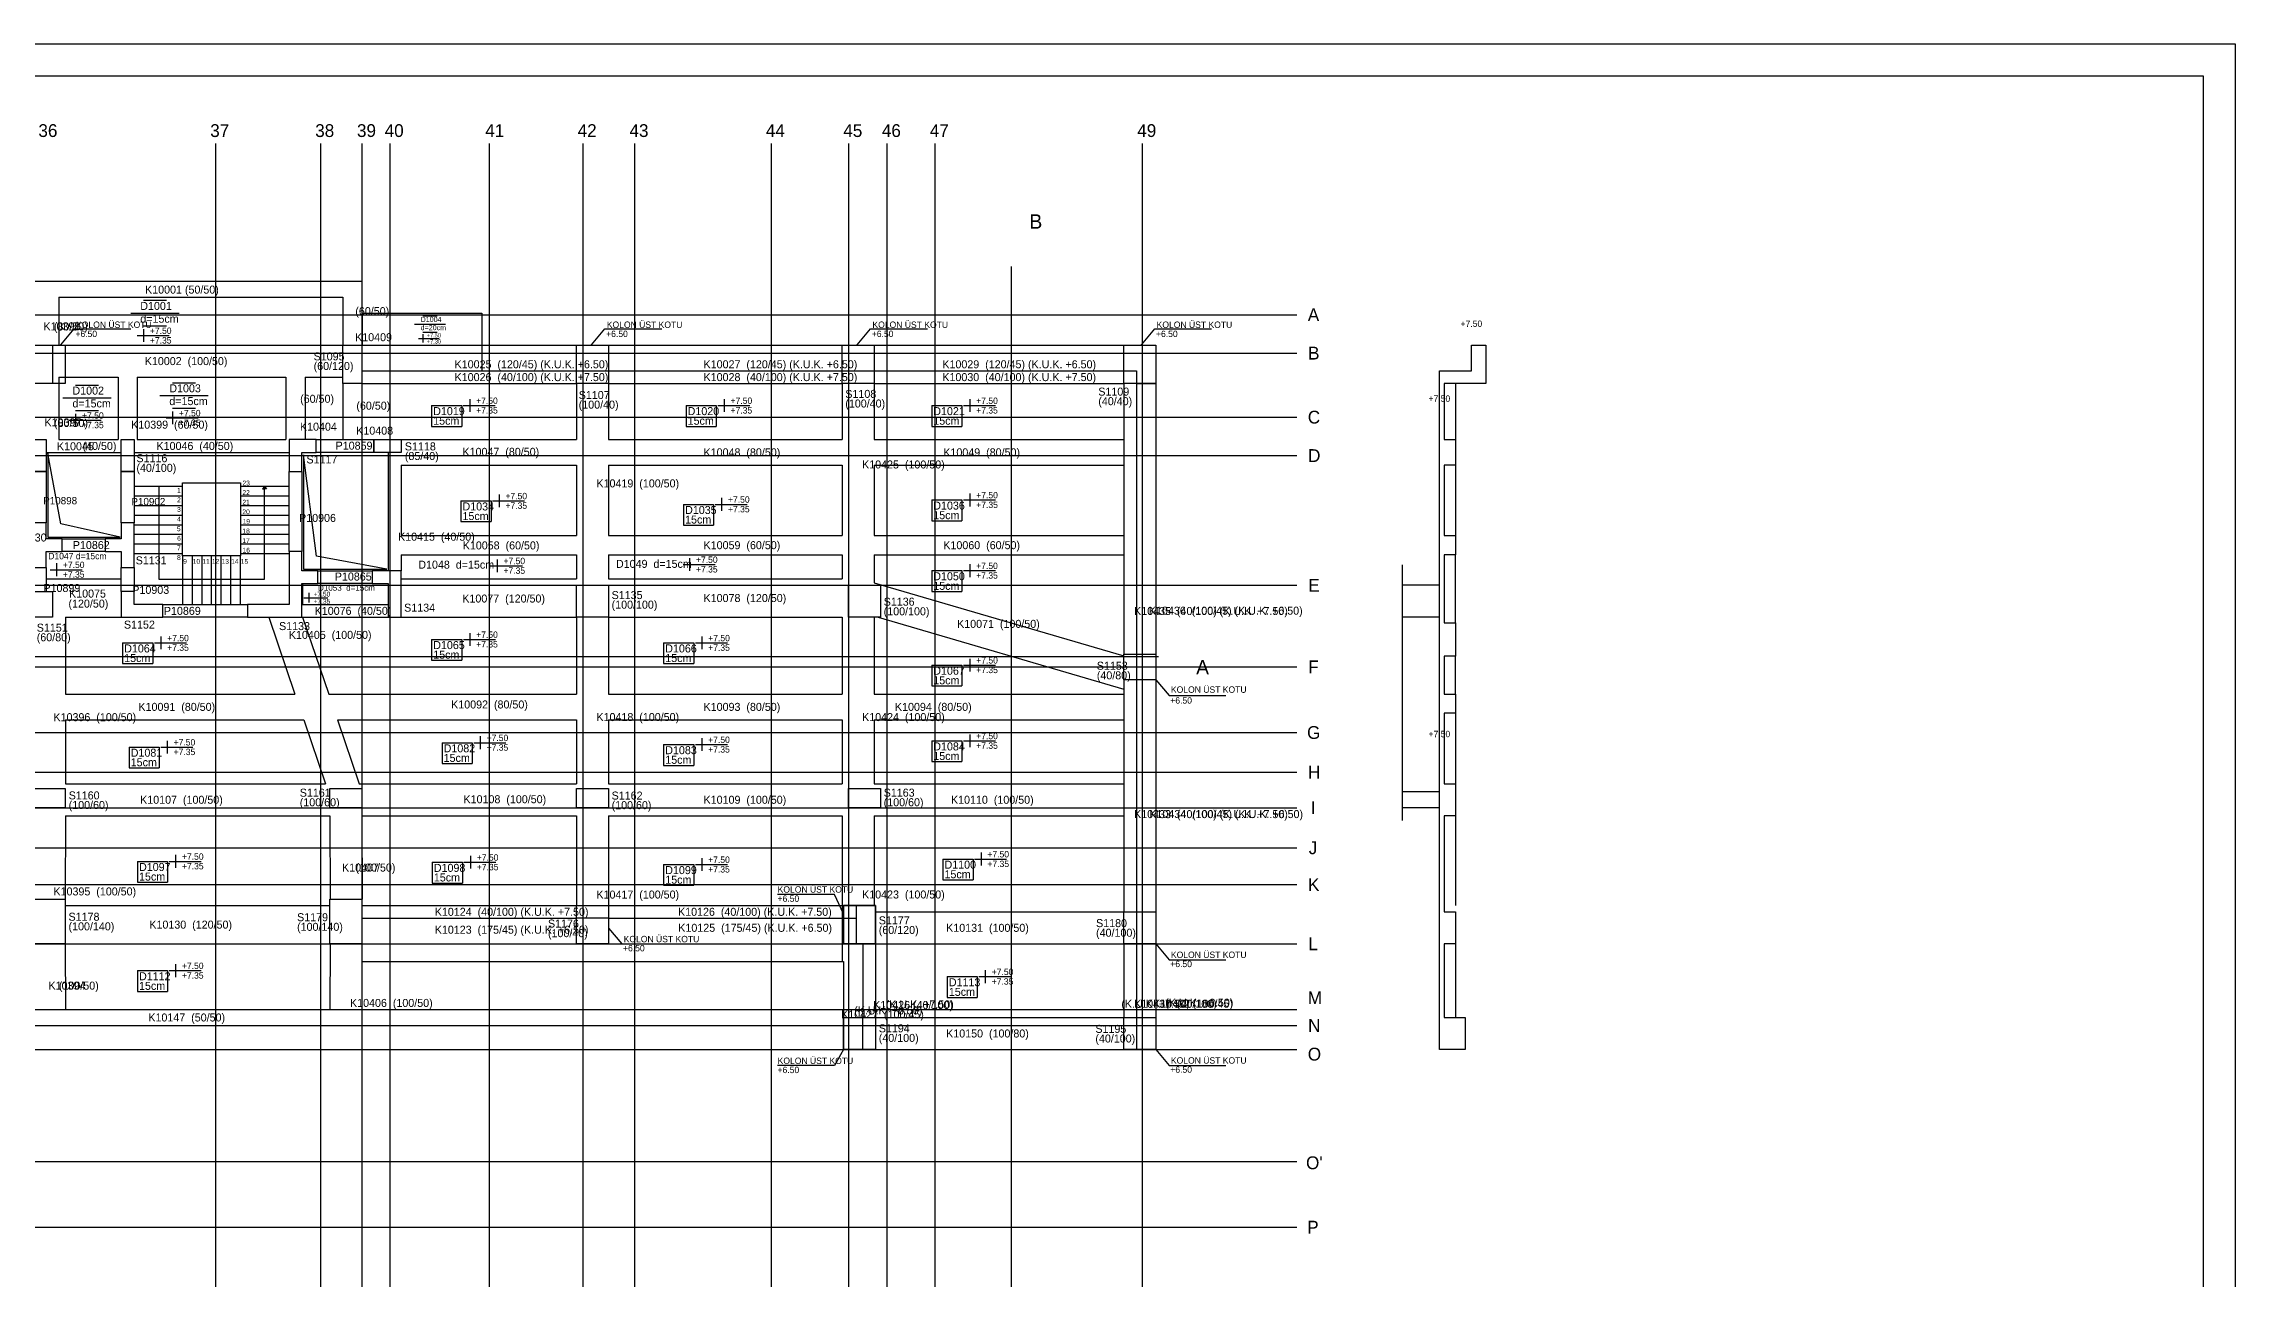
# Model space of a CAD drawing. Header units: millimetres. Extents: x -471670 to -452584, y -75378 to -66578.
# Drawn here: x -459431 to -452584, y -70433 to -66578 of the extents above; entities that cross this region are included whole.
import ezdxf

# ---------------------------------------------------------------- set-up
doc = ezdxf.new("R2010")
doc.units = ezdxf.units.MM
for name, color, linetype in [('KM Aks', 7, 'Continuous'), ('KM Döşeme Markası', 7, 'Continuous'), ('KM Döşeme Şaft', 7, 'Continuous'), ('KM Kesik', 7, 'Continuous'), ('KM Kesit', 7, 'Continuous'), ('KM Kesit görünüş', 7, 'Continuous'), ('KM Kesit Simge', 7, 'Continuous'), ('KM Kiriş', 7, 'Continuous'), ('KM Kiriş Markası', 7, 'Continuous'), ('KM Kolon', 7, 'Continuous'), ('KM Kolon Markası', 7, 'Continuous'), ('KM Kot kesit', 7, 'Continuous'), ('KM Perde', 7, 'Continuous'), ('KM Perde Markası', 7, 'Continuous'), ('LGP-SLAB2', 7, 'Continuous'), ('REBAR_DET2', 7, 'Continuous'), ('REBAR_DET3', 7, 'Continuous'), ('TABLO', 7, 'Continuous'), ('VM Aks Markası', 7, 'Continuous'), ('VM Kiriş', 7, 'Continuous'), ('VM Kolon İzi', 7, 'Continuous'), ('VM Merdiven', 7, 'Continuous'), ('VM Merdiven Yazı', 7, 'Continuous')]:
    doc.layers.add(name, color=color, linetype=linetype)

msp = doc.modelspace()

# ---------------------------------------------------------------- linework, layer by layer
at = {"layer": 'KM Aks'}
for p, q in [((-458894.6, -66888.6), (-458894.6, -74043.9)), ((-458566.6, -66888.6), (-458566.6, -74043.9)), ((-458436.6, -66888.6), (-458436.6, -74043.9)), ((-458349.6, -66888.6), (-458349.6, -74043.9)), ((-458039.6, -66888.6), (-458039.6, -74043.9)), ((-457746.6, -66888.6), (-457746.6, -74043.9)), ((-457584.6, -66888.6), (-457584.6, -74043.9)), ((-457158.1, -66888.6), (-457158.1, -74043.9)), ((-456916.6, -66888.6), (-456916.6, -74043.9)), ((-456796.6, -66888.6), (-456796.6, -74043.9)), ((-456646.2, -66888.6), (-456646.2, -74043.9)), ((-455998.6, -66888.6), (-455998.6, -74043.9)), ((-469386.6, -67423.6), (-455515.4, -67423.6)), ((-469386.6, -67543.6), (-455515.4, -67543.6)), ((-469386.6, -67743.6), (-455515.4, -67743.6)), ((-469386.6, -67863.6), (-455515.4, -67863.6)), ((-469386.6, -68268.6), (-455515.4, -68268.6)), ((-469386.6, -68523.6), (-455515.4, -68523.6)), ((-469386.6, -68728.6), (-455515.4, -68728.6)), ((-469386.6, -68852.6), (-455515.4, -68852.6)), ((-469386.6, -68963.6), (-455515.4, -68963.6)), ((-469386.6, -69088.6), (-455515.4, -69088.6)), ((-469386.6, -69203.6), (-455515.4, -69203.6)), ((-469386.6, -69388.6), (-455515.4, -69388.6)), ((-469386.6, -69593.6), (-455515.4, -69593.6)), ((-469386.6, -69643.6), (-455515.4, -69643.6)), ((-469386.6, -69718.6), (-455515.4, -69718.6)), ((-469386.6, -70068.6), (-455515.4, -70068.6)), ((-469386.6, -70273.6), (-455515.4, -70273.6))]:
    msp.add_line(p, q, dxfattribs=at)
at = {"layer": 'KM Döşeme Şaft'}
for points in [[(-459192.2, -68118.3), (-459378, -68077.1), (-459418.6, -67856.8), (-459418.6, -68118.3)], [(-458359.2, -68218.6), (-458579.1, -68177.4), (-458619.7, -67860.9), (-458619.7, -68218.6)]]:
    msp.add_lwpolyline(points, close=True, dxfattribs=at)
at = {"layer": 'KM Kesik'}
msp.add_line((-455185.2, -69003), (-455185.2, -68205), dxfattribs=at)
at = {"layer": 'KM Kesit'}
msp.add_lwpolyline([(-455055.1, -69618.6), (-454990.1, -69618.6), (-454990.1, -69718.6), (-455070.1, -69718.6), (-455070.1, -67598.5), (-454970.1, -67598.5), (-454970.1, -67518.5), (-454925.1, -67518.5), (-454925.1, -67598.5), (-454925.1, -67638.5), (-455055.1, -67638.5), (-455055.1, -67813.5), (-455020.1, -67813.5), (-455020.1, -67893.5), (-455055.1, -67893.5), (-455055.1, -68113.5), (-455020.1, -68113.5), (-455020.1, -68173.5), (-455055.1, -68173.5), (-455055.1, -68386.4), (-455020.1, -68386.4), (-455020.1, -68490.6), (-455055.1, -68490.6), (-455055.1, -68608.5), (-455020.1, -68608.5), (-455020.1, -68668.5), (-455055.1, -68668.5), (-455055.1, -68888.6), (-455020.1, -68888.6), (-455020.1, -68988.6), (-455055.1, -68988.6), (-455055.1, -69288.6), (-455020.1, -69288.6), (-455020.1, -69388.6), (-455055.1, -69388.6)], close=True, dxfattribs=at)
at = {"layer": 'KM Kesit görünüş'}
for p, q in [((-455020.1, -67638.5), (-455020.1, -67813.5)), ((-455020.1, -67893.5), (-455020.1, -68113.5)), ((-455020.1, -68386.4), (-455020.1, -68173.5)), ((-455070.1, -68268.5), (-455185.2, -68268.5)), ((-455070.1, -68368.6), (-455185.2, -68368.6)), ((-455020.1, -68608.5), (-455020.1, -68490.6)), ((-455020.1, -68668.5), (-455020.1, -68888.6)), ((-455070.1, -68913.6), (-455185.2, -68913.6)), ((-455070.1, -68963.6), (-455185.2, -68963.6)), ((-455020.1, -68988.6), (-455020.1, -69268.6)), ((-455020.1, -69388.6), (-455020.1, -69618.6))]:
    msp.add_line(p, q, dxfattribs=at)
at = {"layer": 'KM Kesit Simge'}
for p, q in [((-456407, -73229.9), (-456407, -67272.8)), ((-469035.7, -68491.3), (-455948, -68491.3))]:
    msp.add_line(p, q, dxfattribs=at)
at = {"layer": 'KM Kiriş'}
for p, q in [((-459463.6, -67318.5), (-458436.6, -67318.5)), ((-459383.6, -67368.5), (-458496.6, -67368.5)), ((-459383.6, -67368.5), (-459383.6, -67518.5)), ((-458496.6, -67368.5), (-458496.6, -67518.5)), ((-458436.6, -67318.5), (-458436.5, -67518.5)), ((-458436.6, -67418.5), (-458061.6, -67418.5)), ((-458061.6, -67418.5), (-458061.6, -67598.5)), ((-459383.6, -67518.5), (-458496.6, -67518.5)), ((-458436.5, -67518.5), (-458061.6, -67518.5)), ((-458061.6, -67518.5), (-457746.6, -67518.5)), ((-457746.6, -67518.5), (-456916.5, -67518.5)), ((-456916.5, -67518.5), (-456056.5, -67518.5)), ((-456056.5, -67598.5), (-456056.5, -67518.5)), ((-459383.6, -67618.5), (-459198.6, -67618.5)), ((-459383.6, -67618.5), (-459383.6, -67813.5)), ((-459198.6, -67618.5), (-459198.6, -67813.5)), ((-459138.6, -67618.5), (-458674.6, -67618.5)), ((-459138.6, -67618.5), (-459138.6, -67813.5)), ((-458674.6, -67618.5), (-458674.6, -67813.5)), ((-458614.6, -67618.5), (-458496.5, -67618.5)), ((-458614.6, -67618.5), (-458614.6, -67813.5)), ((-458496.5, -67638.5), (-458496.6, -67813.5)), ((-458436.6, -67638.5), (-458436.6, -67813.5)), ((-458436.5, -67598.5), (-457766.6, -67598.5)), ((-458436.5, -67638.5), (-457766.6, -67638.5)), ((-458436.5, -67638.5), (-457766.6, -67638.5)), ((-457766.6, -67638.6), (-457766.6, -67813.5)), ((-457666.6, -67598.5), (-456936.5, -67598.5)), ((-457666.6, -67638.5), (-456936.5, -67638.5)), ((-457666.6, -67638.5), (-456936.5, -67638.5)), ((-457666.6, -67638.6), (-457666.6, -67813.5)), ((-456936.5, -67638.6), (-456936.5, -67813.5)), ((-456836.5, -67598.5), (-456056.6, -67598.5)), ((-456836.5, -67638.5), (-456056.6, -67638.5)), ((-456836.5, -67638.5), (-456056.6, -67638.5)), ((-456836.5, -67638.6), (-456836.5, -67813.5)), ((-456056.6, -67638.6), (-456056.5, -67893.5)), ((-456056.6, -67638.6), (-456056.6, -68483.6)), ((-456016.5, -67638.5), (-455956.5, -67638.5)), ((-456016.5, -67638.6), (-456016.5, -67893.5)), ((-455956.5, -67638.5), (-455956.5, -68622.5)), ((-459423.6, -67853.5), (-459188.6, -67853.5)), ((-459383.6, -67813.5), (-459198.6, -67813.5)), ((-459148.6, -67853.5), (-458664.6, -67853.5)), ((-459138.6, -67813.5), (-458674.6, -67813.5)), ((-458354.6, -67853.5), (-458354.6, -68173.5)), ((-458314.6, -67813.5), (-457766.6, -67813.5)), ((-457666.6, -67813.5), (-456936.5, -67813.5)), ((-456836.5, -67813.5), (-456056.5, -67813.5)), ((-456056.5, -67813.5), (-456056.5, -68173.5)), ((-456016.5, -67813.5), (-456016.5, -68173.5)), ((-458314.6, -67893.5), (-457766.6, -67893.5)), ((-458314.6, -67893.5), (-458314.6, -68113.5)), ((-457766.6, -67893.5), (-457766.6, -68113.5)), ((-457666.6, -67893.5), (-456936.5, -67893.5)), ((-457666.6, -67893.5), (-457666.6, -68113.5)), ((-456936.5, -67893.5), (-456936.5, -68113.5)), ((-456836.5, -67893.5), (-456056.5, -67893.5)), ((-456836.5, -67893.5), (-456836.5, -68113.5)), ((-458354.6, -68113.5), (-458354.6, -68223.5)), ((-458314.6, -68113.5), (-457766.6, -68113.5)), ((-457666.6, -68113.5), (-456936.5, -68113.5)), ((-456836.5, -68113.5), (-456056.5, -68113.5)), ((-456056.5, -68113.5), (-456056.6, -68483.6)), ((-456016.5, -68113.5), (-456016.6, -68483.6)), ((-458314.6, -68173.5), (-457766.6, -68173.5)), ((-458314.6, -68173.5), (-458314.6, -68223.5)), ((-457766.6, -68173.5), (-457766.6, -68248.5)), ((-457666.6, -68173.5), (-456936.5, -68173.5)), ((-457666.6, -68173.5), (-457666.6, -68248.5)), ((-456936.5, -68173.5), (-456936.5, -68248.5)), ((-456836.5, -68173.5), (-456056.5, -68173.5)), ((-456836.5, -68173.5), (-456836.5, -68260.6)), ((-459423.6, -68248.5), (-459188.6, -68248.5)), ((-458622.1, -68263.5), (-458622.1, -68328.6)), ((-458314.6, -68248.5), (-457766.6, -68248.5)), ((-457666.6, -68248.5), (-456936.5, -68248.5)), ((-456836.5, -68260.6), (-456056.6, -68489)), ((-458624.6, -68328.6), (-458354.6, -68328.6)), ((-459363.1, -68368.6), (-459188.6, -68368.6)), ((-459363.1, -68368.6), (-459363.1, -68608.5)), ((-458727.7, -68368.6), (-458646, -68608.5)), ((-458622.1, -68368.6), (-458354.6, -68368.6)), ((-458622.1, -68368.6), (-458540.4, -68608.5)), ((-458314.6, -68368.6), (-457766.6, -68368.6)), ((-457766.6, -68368.6), (-457766.6, -68608.5)), ((-457666.6, -68368.6), (-456936.5, -68368.6)), ((-457666.6, -68368.6), (-457666.6, -68608.5)), ((-456936.5, -68368.6), (-456936.5, -68608.5)), ((-456836.5, -68368.4), (-456836.5, -68608.5)), ((-456824, -68368.4), (-456056.5, -68593.2)), ((-455956.5, -68523.6), (-455956.5, -69388.6)), ((-456056.6, -68563.6), (-456056.5, -68608.5)), ((-456056.5, -68593.2), (-456056.6, -69288.7)), ((-456016.5, -68563.6), (-456016.5, -68688.5)), ((-459363.1, -68608.5), (-458646, -68608.5)), ((-458540.4, -68608.5), (-457766.6, -68608.5)), ((-457666.6, -68608.5), (-456936.5, -68608.5)), ((-456836.5, -68608.5), (-456056.5, -68608.5)), ((-456056.5, -68608.5), (-456056.5, -68988.6)), ((-456016.5, -68608.5), (-456016.5, -68988.6)), ((-459363.1, -68688.5), (-458618.8, -68688.5)), ((-459363.1, -68688.5), (-459363.1, -68888.6)), ((-458618.8, -68688.5), (-458550.7, -68888.6)), ((-458513.1, -68688.5), (-457766.6, -68688.5)), ((-458513.1, -68688.5), (-458445.1, -68888.6)), ((-457766.6, -68688.5), (-457766.6, -68888.6)), ((-457666.6, -68688.5), (-456936.5, -68688.5)), ((-457666.6, -68688.5), (-457666.6, -68888.6)), ((-456936.5, -68688.5), (-456936.5, -68888.6)), ((-456836.5, -68688.5), (-456056.5, -68688.5)), ((-456836.5, -68688.5), (-456836.5, -68888.6)), ((-459363.1, -68888.6), (-458550.7, -68888.6)), ((-458445.1, -68888.6), (-457766.6, -68888.6)), ((-457666.6, -68888.6), (-456936.5, -68888.6)), ((-456836.5, -68888.6), (-456056.5, -68888.6)), ((-456056.5, -68888.6), (-456056.6, -69288.7)), ((-456016.5, -68888.6), (-456016.6, -69288.7)), ((-459363.1, -68988.6), (-459363.6, -69248.7)), ((-459363.1, -68988.6), (-458536.6, -68988.6)), ((-458536.6, -68988.6), (-458536.5, -69248.7)), ((-458436.6, -68988.6), (-457766.6, -68988.6)), ((-458436.6, -68988.6), (-458436.5, -69248.7)), ((-457766.6, -68988.6), (-457766.6, -69268.6)), ((-457666.6, -68988.6), (-456936.5, -68988.6)), ((-457666.6, -68988.6), (-457666.6, -69268.6)), ((-456936.5, -68988.6), (-456936.5, -69443.6)), ((-456836.5, -68988.6), (-456056.5, -68988.6)), ((-456836.5, -68988.6), (-456836.5, -69268.6)), ((-459363.6, -69268.6), (-458536.5, -69268.6)), ((-458436.5, -69268.6), (-457766.6, -69268.6)), ((-458436.5, -69268.6), (-457766.6, -69268.6)), ((-457666.6, -69268.6), (-456936.5, -69268.6)), ((-457666.6, -69268.6), (-456891.8, -69268.6)), ((-456831.8, -69288.6), (-456056.6, -69288.6)), ((-458436.5, -69308.6), (-457766.6, -69308.6)), ((-457666.6, -69308.6), (-456891.8, -69308.6)), ((-459363.6, -69388.7), (-459363.1, -69593.6)), ((-459363.1, -69388.6), (-458536.6, -69388.6)), ((-458536.5, -69388.7), (-458536.6, -69593.6)), ((-458436.6, -69388.7), (-458436.6, -69643.6)), ((-456871.8, -69388.6), (-456871.8, -69618.6)), ((-456831.8, -69388.6), (-456056.6, -69388.6)), ((-456831.8, -69388.6), (-456831.8, -69618.6)), ((-456831.8, -69388.6), (-456831.8, -69618.6)), ((-456056.6, -69388.7), (-456056.5, -69618.6)), ((-456056.6, -69388.7), (-456056.5, -69618.6)), ((-456016.5, -69388.7), (-456016.5, -69618.6)), ((-455956.5, -69388.6), (-455956.5, -69718.6)), ((-458436.6, -69443.6), (-457746.6, -69443.6)), ((-457746.6, -69443.6), (-456931.8, -69443.6)), ((-456931.8, -69443.6), (-456931.8, -69718.6)), ((-459363.1, -69593.6), (-458536.6, -69593.6)), ((-456831.8, -69618.6), (-456056.5, -69618.6)), ((-459463.1, -69643.6), (-458436.6, -69643.6)), ((-456931.8, -69718.6), (-456871.8, -69718.6)), ((-456831.8, -69718.6), (-456056.5, -69718.6)), ((-456016.5, -69718.6), (-455956.5, -69718.6))]:
    msp.add_line(p, q, dxfattribs=at)
at = {"layer": 'KM Kolon'}
for points in [[(-459463.6, -67518.5), (-459403.6, -67518.5), (-459403.6, -67638.5), (-459463.6, -67638.5)], [(-459463.6, -67518.5), (-459363.6, -67518.5), (-459363.6, -67638.5), (-459463.6, -67638.5)], [(-458496.6, -67518.5), (-458436.6, -67518.5), (-458436.6, -67638.5), (-458496.6, -67638.5)], [(-457766.6, -67518.5), (-457666.6, -67518.5), (-457666.6, -67638.5), (-457766.6, -67638.5)], [(-456936.5, -67518.5), (-456836.5, -67518.5), (-456836.5, -67638.5), (-456936.5, -67638.5)], [(-456056.5, -67518.5), (-455956.5, -67518.5), (-455956.5, -67638.5), (-456056.5, -67638.5)], [(-457766.6, -67598.5), (-457666.6, -67598.5), (-457666.6, -67638.5), (-457766.6, -67638.5)], [(-456936.5, -67598.5), (-456836.5, -67598.5), (-456836.5, -67638.5), (-456936.5, -67638.5)], [(-456056.5, -67598.5), (-456016.5, -67598.5), (-456016.5, -67638.5), (-456056.5, -67638.5)], [(-459463.6, -67813.5), (-459423.6, -67813.5), (-459423.6, -67913.5), (-459463.6, -67913.5)], [(-459188.6, -67813.4), (-459148.6, -67813.4), (-459148.6, -67913.4), (-459188.6, -67913.4)], [(-458664.6, -67913.5), (-458624.6, -67913.5), (-458624.6, -67853.5), (-458579.6, -67853.5), (-458579.6, -67813.5), (-458664.6, -67813.5)], [(-458399.6, -67813.5), (-458314.6, -67813.5), (-458314.6, -67853.5), (-458399.6, -67853.5)], [(-459423.6, -68073.5), (-459463.6, -68073.5), (-459463.6, -68213.5), (-459423.6, -68213.5), (-459423.6, -68163.5), (-459373.6, -68163.5), (-459373.6, -68123.5), (-459423.6, -68123.5)], [(-459188.6, -68213.5), (-459148.6, -68213.5), (-459148.6, -68073.5), (-459188.6, -68073.5), (-459188.6, -68123.5), (-459238.6, -68123.5), (-459238.6, -68163.5), (-459188.6, -68163.5)], [(-458624.6, -68163.5), (-458664.6, -68163.5), (-458664.6, -68328.6), (-458794.6, -68328.6), (-458794.6, -68368.6), (-458624.6, -68368.6), (-458624.6, -68263.5), (-458574.6, -68263.5), (-458574.6, -68223.5), (-458624.6, -68223.5)], [(-458404.6, -68223.5), (-458404.6, -68263.5), (-458354.6, -68263.5), (-458354.6, -68368.6), (-458314.6, -68368.6), (-458314.6, -68223.5)], [(-459463.6, -68288.6), (-459403.6, -68288.6), (-459403.6, -68368.6), (-459463.6, -68368.6)], [(-459058.6, -68368.6), (-459058.6, -68328.6), (-459148.6, -68328.6), (-459148.6, -68288.6), (-459188.6, -68288.6), (-459188.6, -68368.6)], [(-457766.6, -68268.5), (-457666.6, -68268.5), (-457666.6, -68368.6), (-457766.6, -68368.6)], [(-456916.5, -68268.5), (-456816.5, -68268.5), (-456816.5, -68368.6), (-456916.5, -68368.6)], [(-456056.5, -68483.6), (-456016.5, -68483.6), (-456016.5, -68563.6), (-456056.5, -68563.6)], [(-456056.5, -68483.6), (-455956.5, -68483.6), (-455956.5, -68563.6), (-456056.5, -68563.6)], [(-459463.6, -68903.6), (-459363.6, -68903.6), (-459363.6, -68963.6), (-459463.6, -68963.6)], [(-458536.6, -68903.6), (-458436.6, -68903.6), (-458436.6, -68963.6), (-458536.6, -68963.6)], [(-457766.6, -68903.6), (-457666.6, -68903.6), (-457666.6, -68963.6), (-457766.6, -68963.6)], [(-456916.5, -68903.6), (-456816.5, -68903.6), (-456816.5, -68963.6), (-456916.5, -68963.6)], [(-459463.6, -69248.6), (-459363.6, -69248.6), (-459363.6, -69388.6), (-459463.6, -69388.6)], [(-458536.6, -69248.6), (-458436.6, -69248.6), (-458436.6, -69388.6), (-458536.6, -69388.6)], [(-457766.6, -69268.6), (-457666.6, -69268.6), (-457666.6, -69308.6), (-457766.6, -69308.6)], [(-457766.6, -69268.6), (-457666.6, -69268.6), (-457666.6, -69388.6), (-457766.6, -69388.6)], [(-456931.8, -69268.6), (-456831.8, -69268.6), (-456831.8, -69388.6), (-456931.8, -69388.6)], [(-456931.8, -69268.6), (-456931.8, -69308.6), (-456931.8, -69308.6), (-456931.8, -69388.6), (-456831.8, -69388.6), (-456831.8, -69268.6)], [(-456891.8, -69268.6), (-456831.8, -69268.6), (-456831.8, -69388.6), (-456891.8, -69388.6)], [(-456056.5, -69288.6), (-456016.5, -69288.6), (-456016.5, -69388.6), (-456056.5, -69388.6)], [(-456056.5, -69288.6), (-455956.5, -69288.6), (-455956.5, -69388.6), (-456056.5, -69388.6)], [(-456931.8, -69618.6), (-456831.8, -69618.6), (-456831.8, -69718.6), (-456931.8, -69718.6)], [(-456871.8, -69618.6), (-456831.8, -69618.6), (-456831.8, -69718.6), (-456871.8, -69718.6)], [(-456056.5, -69618.6), (-456016.5, -69618.6), (-456016.5, -69718.6), (-456056.5, -69718.6)], [(-456056.5, -69618.6), (-455956.5, -69618.6), (-455956.5, -69718.6), (-456056.5, -69718.6)]]:
    msp.add_lwpolyline(points, close=True, dxfattribs=at)
at = {"layer": 'KM Perde'}
for points in [[(-458579.6, -67813.5), (-458399.6, -67813.5), (-458399.6, -67853.5), (-458579.6, -67853.5)], [(-459423.6, -67913.5), (-459423.6, -68073.5), (-459463.6, -68073.5), (-459463.6, -67913.5)], [(-459148.6, -67913.4), (-459148.6, -68073.5), (-459188.6, -68073.5), (-459188.6, -67913.4)], [(-458624.6, -67913.5), (-458624.6, -68163.5), (-458664.6, -68163.5), (-458664.6, -67913.5)], [(-459373.6, -68123.5), (-459238.6, -68123.5), (-459238.6, -68163.5), (-459373.6, -68163.5)], [(-459423.6, -68213.5), (-459423.6, -68288.7), (-459463.7, -68288.7), (-459463.6, -68213.5)], [(-459148.6, -68213.5), (-459148.6, -68288.6), (-459188.6, -68288.6), (-459188.6, -68213.5)], [(-458574.6, -68223.5), (-458404.6, -68223.5), (-458404.6, -68263.5), (-458574.6, -68263.5)], [(-459058.6, -68328.6), (-458794.6, -68328.6), (-458794.6, -68368.6), (-459058.6, -68368.6)]]:
    msp.add_lwpolyline(points, close=True, dxfattribs=at)
at = {"layer": 'LGP-SLAB2'}
for p, q in [((-459159.3, -67418.7), (-459007.8, -67418.7)), ((-459119.3, -67378.7), (-459047.8, -67378.7)), ((-458246.9, -67427.2), (-458201.2, -67427.2)), ((-459139.3, -67488.7), (-459039.3, -67488.7)), ((-459119.3, -67458.7), (-459047.8, -67458.7)), ((-459119.3, -67468.7), (-459119.3, -67508.7)), ((-458272.5, -67452.8), (-458175.6, -67452.8)), ((-458259.7, -67497.6), (-458195.7, -67497.6)), ((-458246.9, -67478.4), (-458201.2, -67478.4)), ((-458246.9, -67484.8), (-458246.9, -67510.4)), ((-459331.3, -67643.2), (-459259.9, -67643.2)), ((-459028.6, -67636), (-458957.2, -67636)), ((-459371.3, -67683.2), (-459219.9, -67683.2)), ((-459068.6, -67676), (-458917.2, -67676)), ((-459028.6, -67716), (-458957.2, -67716)), ((-458219.1, -67707.3), (-458125, -67707.3)), ((-458219.1, -67707.3), (-458219.1, -67772.3)), ((-458125, -67707.3), (-458125, -67772.3)), ((-457424, -67707.3), (-457329.9, -67707.3)), ((-457424, -67707.3), (-457424, -67772.3)), ((-457329.9, -67707.3), (-457329.9, -67772.3)), ((-456656.5, -67707.3), (-456562.4, -67707.3)), ((-456656.5, -67707.3), (-456656.5, -67772.3)), ((-456562.4, -67707.3), (-456562.4, -67772.3)), ((-459351.3, -67753.2), (-459251.3, -67753.2)), ((-459331.3, -67723.2), (-459259.9, -67723.2)), ((-459331.3, -67733.2), (-459331.3, -67773.2)), ((-459048.6, -67746), (-458948.6, -67746)), ((-459028.6, -67726), (-459028.6, -67766)), ((-458219.1, -67772.3), (-458125, -67772.3)), ((-457424, -67772.3), (-457329.9, -67772.3)), ((-456656.5, -67772.3), (-456562.4, -67772.3)), ((-458127.6, -68005), (-458033.4, -68005)), ((-458127.6, -68005), (-458127.6, -68070)), ((-458033.4, -68005), (-458033.4, -68070)), ((-457432, -68016), (-457338, -68016)), ((-457432, -68016), (-457432, -68081)), ((-457338, -68016), (-457338, -68081)), ((-456656.5, -68002.3), (-456562.3, -68002.3)), ((-456656.5, -68002.3), (-456656.5, -68067.3)), ((-456562.3, -68002.3), (-456562.3, -68067.3)), ((-458127.6, -68070), (-458033.4, -68070)), ((-457432, -68081), (-457338, -68081)), ((-456656.5, -68067.3), (-456562.3, -68067.3)), ((-456656.5, -68223), (-456562.5, -68223)), ((-456656.5, -68223), (-456656.5, -68288)), ((-456562.5, -68223), (-456562.5, -68288)), ((-456656.5, -68288), (-456562.5, -68288)), ((-459184.6, -68448.5), (-459090.3, -68448.5)), ((-459184.6, -68448.5), (-459184.6, -68513.5)), ((-459090.3, -68448.5), (-459090.3, -68513.5)), ((-458219, -68438), (-458124.8, -68438)), ((-458219, -68438), (-458219, -68503)), ((-458124.8, -68438), (-458124.8, -68503)), ((-457494, -68448.5), (-457399.7, -68448.5)), ((-457494, -68448.5), (-457494, -68513.5)), ((-457399.7, -68448.5), (-457399.7, -68513.5)), ((-459184.6, -68513.5), (-459090.3, -68513.5)), ((-458219, -68503), (-458124.8, -68503)), ((-457494, -68513.5), (-457399.7, -68513.5)), ((-456656.5, -68518.1), (-456562.3, -68518.1)), ((-456656.5, -68518.1), (-456656.5, -68583.1)), ((-456562.3, -68518.1), (-456562.3, -68583.1)), ((-456656.5, -68583.1), (-456562.3, -68583.1)), ((-459164.2, -68774.1), (-459070.1, -68774.1)), ((-459164.2, -68774.1), (-459164.2, -68839.1)), ((-459070.1, -68774.1), (-459070.1, -68839.1)), ((-458186.4, -68760.4), (-458092.2, -68760.4)), ((-458186.4, -68760.4), (-458186.4, -68825.4)), ((-458092.2, -68760.4), (-458092.2, -68825.4)), ((-457494, -68766.3), (-457399.9, -68766.3)), ((-457494, -68766.3), (-457494, -68831.3)), ((-457399.9, -68766.3), (-457399.9, -68831.3)), ((-456656.5, -68754.5), (-456562.4, -68754.5)), ((-456656.5, -68754.5), (-456656.5, -68819.5)), ((-456562.4, -68754.5), (-456562.4, -68819.5)), ((-459164.2, -68839.1), (-459070.1, -68839.1)), ((-458186.4, -68825.4), (-458092.2, -68825.4)), ((-457494, -68831.3), (-457399.9, -68831.3)), ((-456656.5, -68819.5), (-456562.4, -68819.5)), ((-459138.2, -69131.1), (-459044.1, -69131.1)), ((-459138.2, -69131.1), (-459138.2, -69196.1)), ((-459044.1, -69131.1), (-459044.1, -69196.1)), ((-458217.1, -69133.8), (-458122.9, -69133.8)), ((-458217.1, -69133.8), (-458217.1, -69198.8)), ((-458122.9, -69133.8), (-458122.9, -69198.8)), ((-457494, -69140.8), (-457399.9, -69140.8)), ((-457494, -69140.8), (-457494, -69205.8)), ((-457399.9, -69140.8), (-457399.9, -69205.8)), ((-456621.5, -69123.8), (-456527.4, -69123.8)), ((-456621.5, -69123.8), (-456621.5, -69188.8)), ((-456527.4, -69123.8), (-456527.4, -69188.8)), ((-459138.2, -69196.1), (-459044.1, -69196.1)), ((-458217.1, -69198.8), (-458122.9, -69198.8)), ((-457494, -69205.8), (-457399.9, -69205.8)), ((-456621.5, -69188.8), (-456527.4, -69188.8)), ((-459138.2, -69472.3), (-459044.2, -69472.3)), ((-459138.2, -69472.3), (-459138.2, -69537.3)), ((-459044.2, -69472.3), (-459044.2, -69537.3)), ((-456607.9, -69491.1), (-456513.9, -69491.1)), ((-456607.9, -69491.1), (-456607.9, -69556.1)), ((-456513.9, -69491.1), (-456513.9, -69556.1)), ((-459138.2, -69537.3), (-459044.2, -69537.3)), ((-456607.9, -69556.1), (-456513.9, -69556.1))]:
    msp.add_line(p, q, dxfattribs=at)
at = {"layer": 'REBAR_DET2'}
for p, q in [((-458120, -67707.3), (-458020, -67707.3)), ((-458100, -67687.3), (-458100, -67727.3)), ((-457324.9, -67707.3), (-457224.9, -67707.3)), ((-457304.9, -67687.3), (-457304.9, -67727.3)), ((-456557.4, -67707.3), (-456457.4, -67707.3)), ((-456537.4, -67687.3), (-456537.4, -67727.3)), ((-458008.4, -67985), (-458008.4, -68025)), ((-456537.3, -67982.3), (-456537.3, -68022.3)), ((-458028.4, -68005), (-457928.4, -68005)), ((-457333, -68016), (-457233, -68016)), ((-457313, -67996), (-457313, -68036)), ((-456557.3, -68002.3), (-456457.3, -68002.3)), ((-458014.6, -68187.8), (-458014.6, -68227.8)), ((-457413, -68183.8), (-457413, -68223.8)), ((-459411.2, -68220), (-459311.2, -68220)), ((-459391.2, -68200), (-459391.2, -68240)), ((-458034.6, -68207.8), (-457934.6, -68207.8)), ((-457433, -68203.8), (-457333, -68203.8)), ((-456557.5, -68223), (-456457.5, -68223)), ((-456537.5, -68203), (-456537.5, -68243)), ((-458618, -68307.7), (-458543, -68307.7)), ((-458603, -68292.7), (-458603, -68322.7)), ((-459085.3, -68448.5), (-458985.3, -68448.5)), ((-459065.3, -68428.5), (-459065.3, -68468.5)), ((-458119.8, -68438), (-458019.8, -68438)), ((-458099.8, -68418), (-458099.8, -68458)), ((-457394.7, -68448.5), (-457294.7, -68448.5)), ((-457374.7, -68428.5), (-457374.7, -68468.5)), ((-456557.3, -68518.1), (-456457.3, -68518.1)), ((-456537.3, -68498.1), (-456537.3, -68538.1)), ((-458067.2, -68740.4), (-458067.2, -68780.4)), ((-456537.4, -68734.5), (-456537.4, -68774.5)), ((-459065.1, -68774.1), (-458965.1, -68774.1)), ((-459045.1, -68754.1), (-459045.1, -68794.1)), ((-458087.2, -68760.4), (-457987.2, -68760.4)), ((-457394.9, -68766.3), (-457294.9, -68766.3)), ((-457374.9, -68746.3), (-457374.9, -68786.3)), ((-456557.4, -68754.5), (-456457.4, -68754.5)), ((-459039.1, -69131.1), (-458939.1, -69131.1)), ((-459019.1, -69111.1), (-459019.1, -69151.1)), ((-458117.9, -69133.8), (-458017.9, -69133.8)), ((-458097.9, -69113.8), (-458097.9, -69153.8)), ((-457394.9, -69140.8), (-457294.9, -69140.8)), ((-457374.9, -69120.8), (-457374.9, -69160.8)), ((-456522.4, -69123.8), (-456422.4, -69123.8)), ((-456502.4, -69103.8), (-456502.4, -69143.8)), ((-459039.2, -69472.3), (-458939.2, -69472.3)), ((-459019.2, -69452.3), (-459019.2, -69492.3)), ((-456508.9, -69491.1), (-456408.9, -69491.1)), ((-456488.9, -69471.1), (-456488.9, -69511.1))]:
    msp.add_line(p, q, dxfattribs=at)
at = {"layer": 'TABLO'}
for points in [[(-469669.6, -66577.6), (-452583.6, -66577.6), (-452583.6, -75377.6), (-469669.6, -75377.6)], [(-469569.6, -66677.6), (-452683.6, -66677.6), (-452683.6, -75277.6), (-469569.6, -75277.6)]]:
    msp.add_lwpolyline(points, close=True, dxfattribs=at)
at = {"layer": 'VM Kiriş'}
for p, q in [((-458997.9, -67960.6), (-459148.8, -67960.6)), ((-458665.9, -67960.6), (-458816.8, -67960.6)), ((-458997.9, -68170.6), (-459148.8, -68170.6)), ((-458997.5, -68176.6), (-458997.5, -68328.6)), ((-458817.5, -68176.6), (-458817.5, -68328.6)), ((-458665.9, -68170.6), (-458816.8, -68170.6))]:
    msp.add_line(p, q, dxfattribs=at)
at = {"layer": 'VM Kolon İzi'}
for points in [[(-459377.6, -67517.7), (-459335.8, -67468.2), (-459158.4, -67468.2)], [(-457719.2, -67517.7), (-457677.5, -67468.2), (-457500, -67468.2)], [(-456889.2, -67517.7), (-456847.4, -67468.2), (-456670, -67468.2)], [(-456001.2, -67517.7), (-455959.5, -67468.2), (-455782, -67468.2)], [(-455956.5, -68563.6), (-455914.7, -68613.1), (-455737.3, -68613.1)], [(-456931.8, -69295.4), (-456960.5, -69234.1), (-457138, -69234.1)], [(-457666.6, -69339.4), (-457624.8, -69388.9), (-457447.4, -69388.9)], [(-455956.5, -69388.6), (-455914.7, -69438.1), (-455737.3, -69438.1)], [(-456931.8, -69718.6), (-456960.5, -69769.1), (-457138, -69769.1)], [(-455956.5, -69718.6), (-455914.7, -69768.1), (-455737.3, -69768.1)]]:
    msp.add_lwpolyline(points, dxfattribs=at)
at = {"layer": 'VM Merdiven'}
for p, q in [((-458997.9, -67990.6), (-459148.8, -67990.6)), ((-458665.9, -67990.6), (-458816.8, -67990.6)), ((-458997.9, -68020.6), (-459148.8, -68020.6)), ((-458997.9, -68050.6), (-459148.8, -68050.6)), ((-458665.9, -68020.6), (-458816.8, -68020.6)), ((-458665.9, -68050.6), (-458816.8, -68050.6)), ((-458997.9, -68080.6), (-459148.8, -68080.6)), ((-458997.9, -68110.6), (-459148.8, -68110.6)), ((-458665.9, -68080.6), (-458816.8, -68080.6)), ((-458665.9, -68110.6), (-458816.8, -68110.6)), ((-458997.9, -68140.6), (-459148.8, -68140.6)), ((-458967.5, -68176.6), (-458967.5, -68328.6)), ((-458937.5, -68176.6), (-458937.5, -68328.6)), ((-458907.5, -68176.6), (-458907.5, -68328.6)), ((-458877.5, -68176.6), (-458877.5, -68328.6)), ((-458847.5, -68176.6), (-458847.5, -68328.6)), ((-458665.9, -68140.6), (-458816.8, -68140.6))]:
    msp.add_line(p, q, dxfattribs=at)
for points in [[(-459071.4, -67960.6), (-459071.4, -68249.5), (-458741.4, -68249.5), (-458740.9, -67960.6)], [(-458741.1, -67960.6), (-458747.2, -67967.9), (-458741.1, -67967.9)], [(-458741.1, -67960.6), (-458735.1, -67967.9), (-458741.1, -67967.9)]]:
    msp.add_lwpolyline(points, dxfattribs=at)
msp.add_lwpolyline([(-458997.5, -67948.6), (-458816.4, -67948.6), (-458816.4, -68176.6), (-458997.5, -68176.6)], close=True, dxfattribs=at)

# ---------------------------------------------------------------- texts
at = {"layer": 'KM Döşeme Markası'}
for s, height, p in [('d=15cm', 25, (-459129.3, -67448.7)), ('D1001', 25, (-459129.3, -67408.7)), ('D1004', 16, (-458253.3, -67446.4)), ('+7.50', 20, (-459099.3, -67483.7)), ('+7.35', 20, (-459099.3, -67513.7)), ('d=20cm', 16, (-458253.3, -67472)), ('+7.50', 12.8, (-458234.1, -67494.4)), ('+7.30', 12.8, (-458234.1, -67513.6)), ('D1002', 25, (-459341.3, -67673.2)), ('D1003', 25, (-459038.6, -67666)), ('d=15cm', 25, (-459341.3, -67713.2)), ('d=15cm', 25, (-459038.6, -67706)), ('D1019', 25, (-458214.1, -67737.3)), ('D1020', 25, (-457419, -67737.3)), ('D1021', 25, (-456651.5, -67737.3)), ('+7.50', 20, (-459311.3, -67748.2)), ('+7.35', 20, (-459311.3, -67778.2)), ('+7.50', 20, (-459008.6, -67741)), ('+7.35', 20, (-459008.6, -67771)), ('15cm', 25, (-458214.1, -67767.3)), ('15cm', 25, (-457419, -67767.3)), ('15cm', 25, (-456651.5, -67767.3)), ('15cm', 25, (-458122.6, -68065)), ('D1034', 25, (-458122.6, -68035)), ('15cm', 25, (-457427, -68076)), ('D1035', 25, (-457427, -68046)), ('15cm', 25, (-456651.5, -68062.3)), ('D1036', 25, (-456651.5, -68032.3)), ('D1047 d=15cm', 20, (-459416.9, -68187.6)), ('D1048  d=15cm', 25, (-458260.6, -68216.8)), ('D1049  d=15cm', 25, (-457643, -68214.3)), ('15cm', 25, (-456651.5, -68283)), ('D1050', 25, (-456651.5, -68253)), ('D1053  d=15cm', 18.75, (-458573.8, -68285.9)), ('D1064', 25, (-459179.6, -68478.5)), ('D1065', 25, (-458214, -68468)), ('D1066', 25, (-457489, -68478.5)), ('15cm', 25, (-459179.6, -68508.5)), ('15cm', 25, (-458214, -68498)), ('15cm', 25, (-457489, -68508.5)), ('D1067', 25, (-456651.5, -68548.1)), ('15cm', 25, (-456651.5, -68578.1)), ('15cm', 25, (-459159.2, -68834.1)), ('D1081', 25, (-459159.2, -68804.1)), ('15cm', 25, (-458181.4, -68820.4)), ('D1082', 25, (-458181.4, -68790.4)), ('15cm', 25, (-457489, -68826.3)), ('D1083', 25, (-457489, -68796.3)), ('15cm', 25, (-456651.5, -68814.5)), ('D1084', 25, (-456651.5, -68784.5)), ('D1097', 25, (-459133.2, -69161.1)), ('D1098', 25, (-458212.1, -69163.8)), ('D1099', 25, (-457489, -69170.8)), ('D1100', 25, (-456616.5, -69153.8)), ('15cm', 25, (-459133.2, -69191.1)), ('15cm', 25, (-458212.1, -69193.8)), ('15cm', 25, (-457489, -69200.8)), ('15cm', 25, (-456616.5, -69183.8)), ('D1112', 25, (-459133.2, -69502.3)), ('D1113', 25, (-456602.9, -69521.1)), ('15cm', 25, (-459133.2, -69532.3)), ('15cm', 25, (-456602.9, -69551.1))]:
    msp.add_text(s, height=height, dxfattribs=at).set_placement(p)
at = {"layer": 'KM Kesit Simge'}
for s, p in [('B', (-456351.1, -67155)), ('A', (-455830.2, -68547.2))]:
    msp.add_text(s, height=45, dxfattribs=at).set_placement(p)
at = {"layer": 'KM Kiriş Markası'}
for s, p in [('K10001 (50/50)', (-459114.4, -67357.8)), ('(60/50)', (-458457.4, -67425)), ('K10398', (-459431.9, -67472.6)), ('(80/50)', (-459399.2, -67472.9)), ('K10409', (-458458.1, -67506.4)), ('K10002  (100/50)', (-459115.3, -67581)), ('K10025  (120/45) (K.U.K. +6.50)', (-458147.2, -67591)), ('K10027  (120/45) (K.U.K. +6.50)', (-457369.3, -67591)), ('K10029  (120/45) (K.U.K. +6.50)', (-456623.2, -67591)), ('K10026  (40/100) (K.U.K. +7.50) ', (-458147.2, -67631)), ('K10028  (40/100) (K.U.K. +7.50) ', (-457369.3, -67631)), ('K10030  (40/100) (K.U.K. +7.50) ', (-456623.2, -67631)), ('(60/50)', (-458629.8, -67698.7)), ('(60/50)', (-458454.1, -67720.2)), ('K10397', (-459428.8, -67772.2)), ('(80/50)', (-459398.7, -67774.4)), ('K10399  (60/50)', (-459157.7, -67779.6)), ('K10404', (-458630.4, -67785.9)), ('K10408', (-458454.6, -67798.2)), ('K10045', (-459389.7, -67847.1)), ('(40/50)', (-459309.7, -67846)), ('K10046  (40/50)', (-459078.6, -67846)), ('K10047  (80/50)', (-458122.6, -67864.4)), ('K10048  (80/50)', (-457369.3, -67866)), ('K10049  (80/50)', (-456620.2, -67866)), ('K10425  (100/50)', (-456874, -67903.9)), ('K10419  (100/50)', (-457704, -67963)), ('K10415  (40/50)', (-458323.9, -68129.5)), ('K10058  (60/50)', (-458121.8, -68156.7)), ('K10059  (60/50)', (-457369.3, -68156)), ('K10060  (60/50)', (-456620.2, -68156)), ('(120/50)', (-459353.7, -68338.5)), ('K10075', (-459351.9, -68307.2)), ('K10077  (120/50)', (-458123.1, -68322.6)), ('K10078  (120/50)', (-457369.3, -68321.1)), ('K10076  (40/50)', (-458584.5, -68361.1)), ('K10071  (100/50)', (-456577.1, -68401.7)), ('K10435  (40/100) (K.U.K. +7.50) ', (-456024, -68361.6)), ('K10436  (100/45) (K.U.K. +6.50)', (-455977.7, -68360.5)), ('K10405  (100/50)', (-458665.1, -68436.1)), ('K10396  (100/50)', (-459400.6, -68693.2)), ('K10091  (80/50)', (-459135.1, -68661)), ('K10092  (80/50)', (-458158, -68653.5)), ('K10418  (100/50)', (-457704, -68692.8)), ('K10093  (80/50)', (-457369.3, -68661)), ('K10424  (100/50)', (-456874, -68692.9)), ('K10094  (80/50)', (-456771.3, -68661)), ('K10107  (100/50)', (-459129.8, -68951.1)), ('K10108  (100/50)', (-458119.4, -68949.5)), ('K10109  (100/50)', (-457369.3, -68951.1)), ('K10110  (100/50)', (-456596.2, -68951.1)), ('K10433  (40/100) (K.U.K. +7.50) ', (-456024, -68996)), ('K10434  (100/45) (K.U.K. +6.50)', (-455976.5, -68995.8)), ('K10407', (-458499, -69162.9)), ('(100/50)', (-458456.6, -69162.9)), ('K10395  (100/50)', (-459400.6, -69237.4)), ('K10417  (100/50)', (-457704, -69247.2)), ('K10423  (100/50)', (-456874, -69247)), ('K10124  (40/100) (K.U.K. +7.50) ', (-458209.2, -69301.1)), ('K10126  (40/100) (K.U.K. +7.50) ', (-457449.1, -69301.1)), ('K10130  (120/50)', (-459101, -69341.1)), ('K10123  (175/45) (K.U.K. +6.50)', (-458209.2, -69357)), ('K10125  (175/45) (K.U.K. +6.50)', (-457448.3, -69351)), ('K10131  (100/50)', (-456611.3, -69351.1)), ('K10394', (-459416, -69531.6)), ('(100/50)', (-459383.6, -69531.6)), ('K10406  (100/50)', (-458474, -69585.7)), ('K10426 (40/100)', (-456839.2, -69592.2)), ('(K.U.K. +7.50) ', (-456800.2, -69590.2)), ('(K.U.K. +7.50) ', (-456063.8, -69588.4)), ('K10431  (40/100)', (-456024, -69588.4)), ('K10432 (100/45)', (-455964.3, -69587.9)), ('(K.U.K. +6.50)', (-455926.6, -69585)), ('K10147  (50/50)', (-459104.1, -69631.1)), ('K10427  (100/45)', (-456939.3, -69621.5)), ('(K.U.K. +6.50)', (-456898.6, -69609.2)), ('K10150  (100/80)', (-456611.3, -69681.1))]:
    msp.add_text(s, height=25, dxfattribs=at).set_placement(p)
at = {"layer": 'KM Kolon Markası'}
for s, p in [('S1095', (-458587.7, -67566.3)), ('(60/120)', (-458587.7, -67596.3)), ('S1107', (-457759.4, -67687)), ('(100/40)', (-457759.4, -67717)), ('S1108', (-456926.4, -67683.5)), ('(100/40)', (-456926.4, -67713.5)), ('S1109', (-456135.9, -67676.3)), ('(40/40)', (-456135.9, -67706.3)), ('S1118', (-458302.6, -67847.5)), ('(85/40)', (-458302.6, -67877.5)), ('S1116', (-459141.3, -67884.4)), ('(40/100)', (-459141.3, -67914.4)), ('S1117', (-458610.1, -67888.2)), ('S1130', (-459518.7, -68132)), ('S1131', (-459143.7, -68203.4)), ('S1134', (-458304.8, -68351.2)), ('S1135', (-457656.6, -68311.8)), ('(100/100)', (-457656.6, -68341.8)), ('S1136', (-456806.5, -68332.5)), ('S1151', (-459452.8, -68413.6)), ('S1152', (-459180.4, -68404.1)), ('S1133', (-458695.7, -68408.7)), ('(100/100)', (-456806.5, -68362.5)), ('(60/80)', (-459452.8, -68443.6)), ('S1153', (-456140.5, -68532.5)), ('(40/80)', (-456140.5, -68562.5)), ('S1160', (-459353.1, -68937.5)), ('(100/60)', (-459353.1, -68967.5)), ('S1161', (-458631, -68929)), ('(100/60)', (-458631, -68959)), ('S1162', (-457656.6, -68938)), ('(100/60)', (-457656.6, -68968)), ('S1163', (-456806.5, -68928.9)), ('(100/60)', (-456806.5, -68958.9)), ('S1178', (-459353.5, -69316.5)), ('(100/140)', (-459353.5, -69346.5)), ('S1179', (-458639.4, -69318)), ('(100/140)', (-458639.4, -69348)), ('S1176', (-457855.5, -69337.8)), ('(100/40)', (-457855.5, -69367.8)), ('S1177', (-456821.8, -69327.8)), ('(60/120)', (-456821.8, -69357.8)), ('S1180', (-456142.9, -69336.4)), ('(40/100)', (-456142.9, -69366.4)), ('S1194', (-456821.8, -69665)), ('(40/100)', (-456821.8, -69695)), ('S1195', (-456145, -69666.8)), ('(40/100)', (-456145, -69696.8))]:
    msp.add_text(s, height=25, dxfattribs=at).set_placement(p)
at = {"layer": 'KM Kot kesit'}
for p in [(-455004, -67461.9), (-455104, -67695.6), (-455104, -68743.3)]:
    msp.add_text('+7.50', height=20, dxfattribs=at).set_placement(p)
at = {"layer": 'KM Perde Markası'}
for s, height, p in [('P10859 ', 25, (-458519, -67845.2)), ('P10898 ', 23, (-459432.7, -68015.9)), ('P10902 ', 23, (-459157.1, -68018.9)), ('P10906 ', 25, (-458633.2, -68070.9)), ('P10862 ', 25, (-459340.1, -68155.6)), ('P10899', 25, (-459432, -68289.6)), ('P10865', 25, (-458521.5, -68253.9)), ('P10903', 25, (-459154.2, -68295.5)), ('P10869 ', 25, (-459055.6, -68361.1))]:
    msp.add_text(s, height=height, dxfattribs=at).set_placement(p)
at = {"layer": 'REBAR_DET3'}
for s, height, p in [('+7.50', 20, (-458080, -67702.3)), ('+7.35', 20, (-458080, -67732.3)), ('+7.50', 20, (-457284.9, -67702.3)), ('+7.35', 20, (-457284.9, -67732.3)), ('+7.50', 20, (-456517.4, -67702.3)), ('+7.35', 20, (-456517.4, -67732.3)), ('+7.50', 20, (-457988.4, -68000)), ('+7.50', 20, (-457293, -68011)), ('+7.50', 20, (-456517.3, -67997.3)), ('+7.35', 20, (-457988.4, -68030)), ('+7.35', 20, (-457293, -68041)), ('+7.35', 20, (-456517.3, -68027.3)), ('+7.50', 20, (-459371.2, -68215)), ('+7.50', 20, (-457994.6, -68202.8)), ('+7.50', 20, (-457393, -68198.8)), ('+7.35', 20, (-459371.2, -68245)), ('+7.35', 20, (-457994.6, -68232.8)), ('+7.35', 20, (-457393, -68228.8)), ('+7.50', 20, (-456517.5, -68218)), ('+7.35', 20, (-456517.5, -68248)), ('+7.50', 15, (-458588, -68303.9)), ('+7.35', 15, (-458588, -68326.4)), ('+7.50', 20, (-459045.3, -68443.6)), ('+7.35', 20, (-459045.3, -68473.5)), ('+7.50', 20, (-458079.8, -68433)), ('+7.35', 20, (-458079.8, -68463)), ('+7.50', 20, (-457354.7, -68443.6)), ('+7.35', 20, (-457354.7, -68473.5)), ('+7.50', 20, (-456517.3, -68513.1)), ('+7.35', 20, (-456517.3, -68543.1)), ('+7.50', 20, (-458047.2, -68755.4)), ('+7.50', 20, (-457354.9, -68761.3)), ('+7.50', 20, (-456517.4, -68749.5)), ('+7.50', 20, (-459025.1, -68769.1)), ('+7.35', 20, (-459025.1, -68799.1)), ('+7.35', 20, (-458047.2, -68785.4)), ('+7.35', 20, (-457354.9, -68791.3)), ('+7.35', 20, (-456517.4, -68779.5)), ('+7.50', 20, (-458999.1, -69126.1)), ('+7.35', 20, (-458999.1, -69156.1)), ('+7.50', 20, (-458077.9, -69128.8)), ('+7.35', 20, (-458077.9, -69158.8)), ('+7.50', 20, (-457354.9, -69135.8)), ('+7.35', 20, (-457354.9, -69165.8)), ('+7.50', 20, (-456482.4, -69118.8)), ('+7.35', 20, (-456482.4, -69148.8)), ('+7.50', 20, (-458999.2, -69467.3)), ('+7.35', 20, (-458999.2, -69497.3)), ('+7.50', 20, (-456468.9, -69486.1)), ('+7.35', 20, (-456468.9, -69516.1))]:
    msp.add_text(s, height=height, dxfattribs=at).set_placement(p)
at = {"layer": 'VM Aks Markası'}
for s, p in [('36', (-459447.7, -66868.6)), ('37', (-458910.8, -66868.6)), ('38', (-458582.8, -66868.6)), ('39', (-458452.3, -66868.6)), ('40', (-458365.8, -66868.6)), ('41', (-458051.5, -66868.6)), ('42', (-457762.8, -66868.6)), ('43', (-457600.8, -66868.6)), ('44', (-457174.7, -66868.6)), ('45', (-456932.8, -66868.6)), ('46', (-456812.3, -66868.6)), ('47', (-456662.4, -66868.6)), ('49', (-456014.3, -66868.6)), ('A', (-455481.3, -67443.6)), ('B', (-455480.4, -67563.6)), ('C', (-455481.3, -67763.6)), ('D', (-455480.4, -67883.6)), ('E', (-455479.9, -68288.6)), ('F', (-455479.9, -68543.6)), ('G', (-455483.7, -68748.6)), ('H', (-455480.4, -68872.6)), ('I', (-455471.8, -68983.6)), ('J', (-455478.5, -69108.6)), ('K', (-455480.4, -69223.7)), ('L', (-455479.4, -69408.6)), ('M', (-455481.3, -69577)), ('N', (-455480.4, -69663.6)), ('O', (-455481.3, -69753.1)), ("O'", (-455486.8, -70092.4)), ('P', (-455483.2, -70293.6))]:
    msp.add_text(s, height=40, dxfattribs=at).set_placement(p)
at = {"layer": 'VM Kolon İzi'}
for s, p in [('KOLON ÜST KOTU', (-459330, -67464.9)), ('KOLON ÜST KOTU', (-457671.6, -67464.9)), ('KOLON ÜST KOTU', (-456841.6, -67464.9)), ('KOLON ÜST KOTU', (-455953.6, -67464.9)), ('+6.50', (-459332, -67493.5)), ('+6.50', (-457673.6, -67493.5)), ('+6.50', (-456843.6, -67493.5)), ('+6.50', (-455955.6, -67493.5)), ('KOLON ÜST KOTU', (-455908.9, -68604.5)), ('+6.50', (-455910.9, -68638.4)), ('KOLON ÜST KOTU', (-457137.8, -69228.8)), ('+6.50', (-457138.1, -69257.4)), ('KOLON ÜST KOTU', (-457618.9, -69383.7)), ('+6.50', (-457620.9, -69412.2)), ('KOLON ÜST KOTU', (-455908.9, -69432.8)), ('+6.50', (-455910.9, -69461.4)), ('KOLON ÜST KOTU', (-457137.8, -69763.8)), ('+6.50', (-455910.8, -69791.4)), ('KOLON ÜST KOTU', (-455908.9, -69762.8)), ('+6.50', (-457138.1, -69792.4))]:
    msp.add_text(s, height=20, dxfattribs=at).set_placement(p)
at = {"layer": 'VM Merdiven Yazı'}
for s, p in [('1', (-459014.2, -67979.4)), ('22', (-458810.1, -67986.6)), ('23', (-458809.9, -67956.9)), ('4', (-459014.2, -68069.4)), ('3', (-459014.2, -68039.4)), ('2', (-459014.2, -68009.4)), ('21', (-458810.1, -68016.6)), ('20', (-458810.1, -68046.6)), ('5', (-459014.8, -68099.8)), ('6', (-459014.2, -68129.4)), ('18', (-458810.1, -68106.6)), ('17', (-458810.1, -68136.6)), ('19', (-458809.8, -68076.6)), ('8', (-459014.4, -68189.7)), ('7', (-459014.2, -68159.4)), ('9', (-458995.3, -68201.6)), ('10', (-458965.3, -68201.6)), ('11', (-458935.3, -68201.6)), ('12', (-458905.6, -68201.6)), ('13', (-458875.3, -68201.6)), ('14', (-458845.3, -68201.6)), ('15', (-458815.3, -68201.6)), ('16', (-458809.8, -68166.6))]:
    msp.add_text(s, height=15, dxfattribs=at).set_placement(p)

doc.saveas('drawing.dxf')
